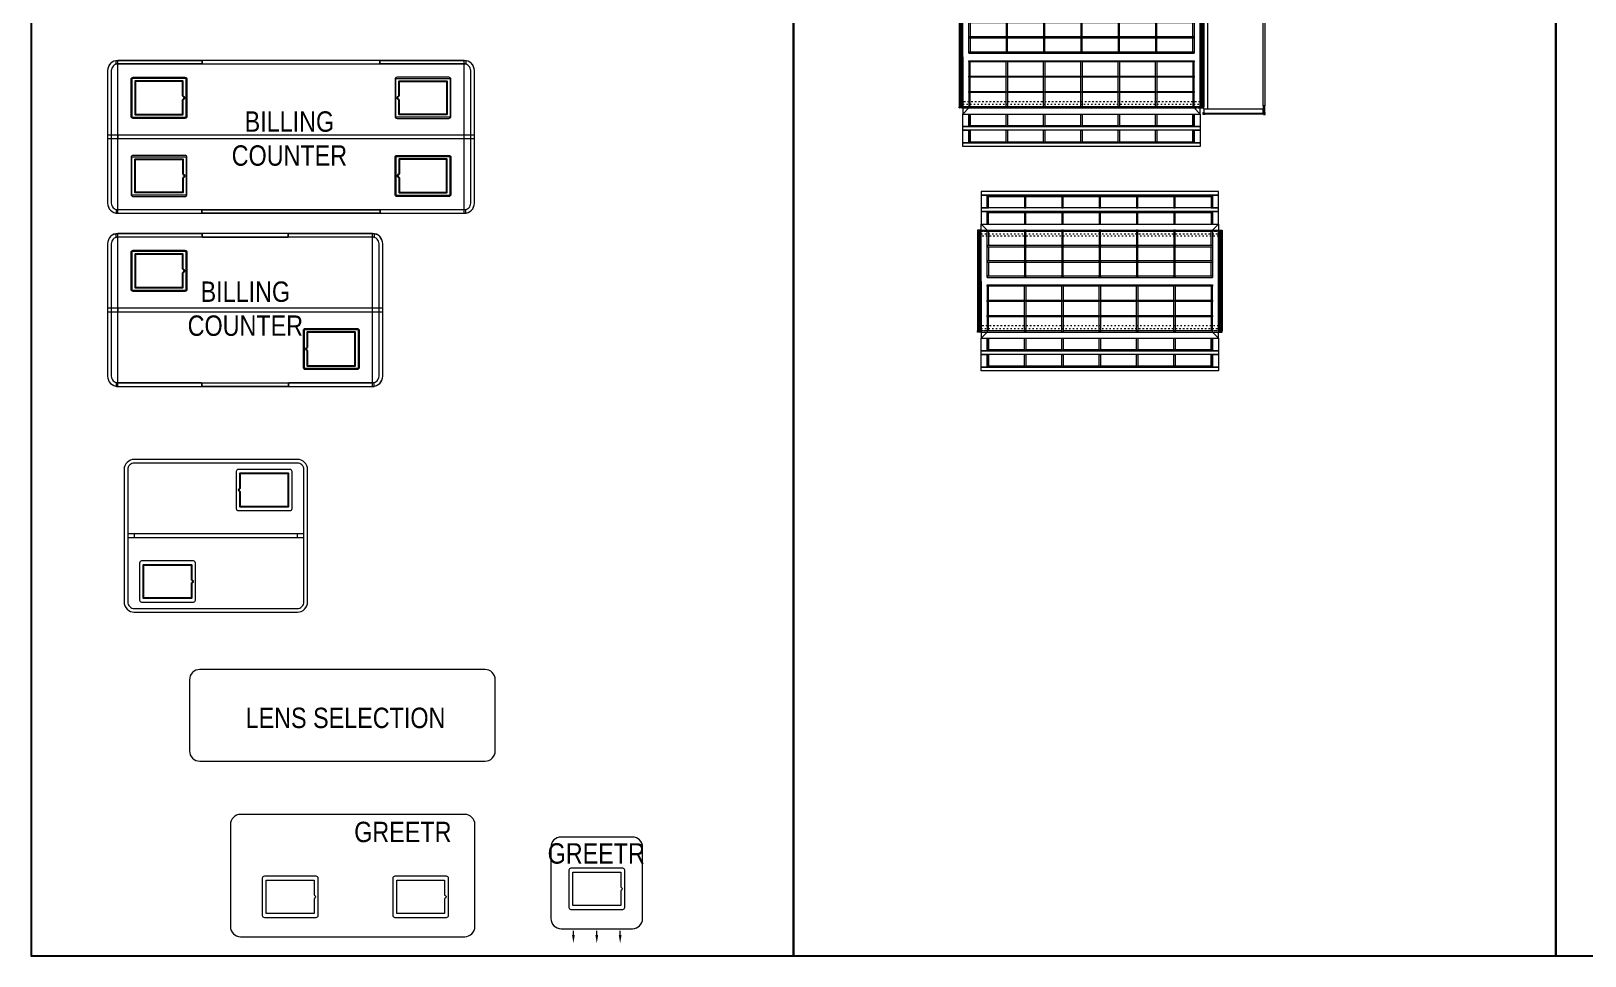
# Model space of a CAD drawing. Header units: millimetres. Extents: x 13313 to 49928, y -904178 to -893476.
# Drawn here: x 13313 to 20937, y -904178 to -899639 of the extents above; entities that cross this region are included whole.
import ezdxf

# ---------------------------------------------------------------- set-up
doc = ezdxf.new("R2010")
doc.units = ezdxf.units.MM
doc.header["$LTSCALE"] = 12
doc.header["$MEASUREMENT"] = 0
for name, pattern in [('a_p6_plan_L18$0$HIDDEN', [0.375, 0.25, -0.125]), ('ACAD_ISO03W100', [30, 12, -18]), ('HIDDENX2', [0.75, 0.5, -0.25])]:
    doc.linetypes.add(name, pattern=pattern)
doc.layers.get('0').update_dxf_attribs({"lineweight": 25})
for name, color, linetype, lineweight in [('LK-FF&E FLOOR', 1, 'Continuous', 9), ('LK-FF&E WALL', 1, 'Continuous', 9), ('LK-TEXT', 31, 'Continuous', 5), ('LN-DIMENSION', 252, 'Continuous', 5), ('LN-ELEVATION-1', 81, 'Continuous', 13), ('LN-ELEVATION-2', 103, 'Continuous', 20), ('LN-ELEVATION-3', 125, 'a_p6_plan_L18$0$HIDDEN', 18), ('LN-ELEVATION-4', 145, 'Continuous', 13), ('LN-ELEVATION-5', 167, 'Continuous', 5), ('LN-HATCH', 251, 'Continuous', 0), ('LN-TEXT', 7, 'Continuous', 0)]:
    doc.layers.add(name, color=color, linetype=linetype, lineweight=lineweight)
doc.layers.add('LK-MIRROR', color=133, linetype='Continuous', lineweight=13, true_color=0x44c9e4)
doc.styles.add('Arial Narrow', font='Arial Narrow.ttf')
doc.styles.add('LK TXT', font='Gill Sans MT Condensed Regular.ttf')
doc.styles.add('LK TXT STD 100', font='Arial Narrow.ttf', dxfattribs={"height": 100})
pattern_1 = [(45, (3973093.5854, 1706441.9988), (-2.2450640303, 2.2450640303), [])]

# ---------------------------------------------------------------- blocks, each defined once
blk = doc.blocks.new('GREETR 450x450')
at = {"layer": 'LN-ELEVATION-1', "linetype": 'ByBlock', "lineweight": -2}
for p, q in [((481.3, 339.7), (461, 339.7)), ((481.3, 225), (461, 225)), ((481.3, 110.3), (461, 110.3))]:
    blk.add_line(p, q, dxfattribs=at)
at = {"layer": 'LN-ELEVATION-1'}
for points in [[(355.5, 98.3), (355.5, 352.3, 0.414214), (345.5, 362.3), (163.5, 362.3, 0.414214), (153.5, 352.3), (153.5, 98.3, 0.414214), (163.5, 88.3), (345.5, 88.3, 0.414214)], [(264, 342.8), (336.5, 342.8), (336.5, 107.8), (172.5, 107.8), (172.5, 342.8), (245, 342.8, 0.327538), (246.9, 344.2, -0.733799), (262.1, 344.2, 0.327538)]]:
    blk.add_lwpolyline(points, format="xyb", close=True, dxfattribs=at)
at = {"layer": 'LN-ELEVATION-1', "linetype": 'ByBlock', "lineweight": -2}
for points in [[(481.3, 346.4), (481.3, 333.1), (521.3, 339.7)], [(481.3, 231.7), (481.3, 218.3), (521.3, 225)], [(481.3, 116.9), (481.3, 103.6), (521.3, 110.3)]]:
    blk.add_solid(points, dxfattribs=at)
at = {"layer": 'LN-ELEVATION-2'}
blk.add_lwpolyline([(50, 0), (400, 0, 0.414214), (450, 50), (450, 400, 0.414214), (400, 450), (50, 450, 0.414214), (0, 400), (0, 50, 0.414214)], format="xyb", close=True, dxfattribs=at)
at = {"layer": 'LN-TEXT', "color": 0, "linetype": 'Continuous', "ltscale": 3, "insert": (81.4, 222.4), "char_height": 100, "attachment_point": 5, "rotation": 90, "style": 'LK TXT STD 100'}
blk.add_mtext_dynamic_manual_height_columns('GREETR', width=353.056, gutter_width=0.5, heights=[0], dxfattribs=at)
blk = doc.blocks.new('I-PAD Frame')
at = {"color": 3, "linetype": 'Continuous'}
blk.add_lwpolyline([(357868.7, -232321.1), (358122.7, -232321.1, 0.414214), (358132.7, -232311.1), (358132.7, -232129.1, 0.414214), (358122.7, -232119.1), (357868.7, -232119.1, 0.414214), (357858.7, -232129.1), (357858.7, -232311.1, 0.414214)], format="xyb", close=True, dxfattribs=at)
at = {"color": 3, "linetype": 'Continuous', "lineweight": 25}
blk.add_lwpolyline([(358113.2, -232229.7), (358113.2, -232302.1), (357878.2, -232302.1), (357878.2, -232138.1), (358113.2, -232138.1), (358113.2, -232210.6, 0.327538), (358114.6, -232212.5, -0.733799), (358114.6, -232227.8, 0.327538)], format="xyb", close=True, dxfattribs=at)
blk = doc.blocks.new('Billing Counter 1800')
at = {"color": 5, "linetype": 'HIDDENX2', "ltscale": 0.025}
for p, q in [((-850, -375), (-850, 375)), ((850, -375), (850, 375))]:
    blk.add_line(p, q, dxfattribs=at)
at = {"color": 0, "linetype": 'Continuous'}
for p, q in [((850, 375), (-850, 375)), ((900, -325), (900, 325)), ((-850, -375), (850, -375))]:
    blk.add_line(p, q, dxfattribs=at)
at = {"color": 2, "linetype": 'Continuous'}
blk.add_line((849, -375), (850, -375), dxfattribs=at)
at = {"color": 2, "linetype": 'HIDDENX2', "ltscale": 0.025}
for points in [[(-858, 375), (-437.4, 375), (-437.4, 358), (-858, 358)], [(435.3, 375), (-435.3, 375), (-435.3, 358), (435.3, 358)], [(437.3, 375), (857.9, 375), (857.9, 358), (437.3, 358)], [(-858, -375), (-437.4, -375), (-437.4, -358), (-858, -358)], [(435.3, -375), (-435.3, -375), (-435.3, -358), (435.3, -358)], [(437.3, -375), (857.9, -375), (857.9, -358), (437.3, -358)]]:
    blk.add_lwpolyline(points, close=True, dxfattribs=at)
at = {"color": 5, "linetype": 'Continuous'}
for points in [[(-780.9, 97.3), (-513.9, 97.3), (-513.9, 286.2), (-780.9, 286.2)], [(780.9, 97.3), (513.9, 97.3), (513.9, 286.2), (780.9, 286.2)], [(-780.9, -97.3), (-513.9, -97.3), (-513.9, -286.2), (-780.9, -286.2)], [(780.9, -97.3), (513.9, -97.3), (513.9, -286.2), (780.9, -286.2)]]:
    blk.add_lwpolyline(points, close=True, dxfattribs=at)
at = {"color": 5, "linetype": 'HIDDENX2', "ltscale": 0.025}
blk.add_lwpolyline([(850, 8.5), (-850, 8.5), (-850, -8.5), (850, -8.5)], close=True, dxfattribs=at)
at = {"color": 0, "linetype": 'Continuous'}
for centre, start, end in [((-850, 325), 90, 180), ((850, 325), 0, 90), ((850, -325), 270, 0)]:
    blk.add_arc(centre, 50, start, end, dxfattribs=at)
at = {"layer": 'LN-ELEVATION-2'}
blk.add_line((-900, 325), (-900, -325), dxfattribs=at)
for points in [[(850, 375), (-850, 375, 0.414214), (-900, 325), (-900, -325, 0.414214), (-850, -375), (850, -375, 0.414214), (900, -325), (900, 325, 0.414214)], [(850, 357), (-850, 357, 0.414214), (-882, 325), (-882, -325, 0.414214), (-850, -357), (850, -357, 0.414214), (882, -325), (882, 325, 0.414214)]]:
    blk.add_lwpolyline(points, format="xyb", close=True, dxfattribs=at)
blk.add_lwpolyline([(-900, -8.5), (900, -8.5), (900, 8.5), (-900, 8.5)], close=True, dxfattribs=at)
blk.add_arc((-850, -325), 50, 180, 270, dxfattribs=at)
at = {"color": 2, "linetype": 'Continuous', "xscale": -1, "rotation": 180}
blk.add_blockref('I-PAD Frame', (-358643.2, -232028.4), dxfattribs=at)
at = {"color": 2, "linetype": 'Continuous', "rotation": 180}
blk.add_blockref('I-PAD Frame', (358643.2, -232028.4), dxfattribs=at)
at = {"color": 2, "linetype": 'Continuous'}
blk.add_blockref('I-PAD Frame', (-358643.2, 232028.4), dxfattribs=at)
at = {"color": 2, "linetype": 'Continuous', "xscale": -1}
blk.add_blockref('I-PAD Frame', (358643.2, 232028.4), dxfattribs=at)
at = {"layer": 'LK-TEXT', "color": 0, "linetype": 'Continuous', "ltscale": 3, "insert": (-7.9, -8.9), "char_height": 100, "attachment_point": 5, "style": 'LK TXT'}
blk.add_mtext_dynamic_manual_height_columns('BILLING COUNTER', width=353.056, gutter_width=0.5, heights=[0], dxfattribs=at)
blk = doc.blocks.new('Billing Counter-1350')
at = {"color": 5, "linetype": 'HIDDENX2', "ltscale": 0.025}
for p, q in [((-625, -375), (-625, 375)), ((625, -375), (625, 375))]:
    blk.add_line(p, q, dxfattribs=at)
at = {"color": 0, "linetype": 'Continuous'}
for p, q in [((625, 375), (-625, 375)), ((675, -325), (675, 325)), ((-625, -375), (625, -375))]:
    blk.add_line(p, q, dxfattribs=at)
at = {"color": 2, "linetype": 'Continuous'}
blk.add_line((624, -375), (625, -375), dxfattribs=at)
at = {"color": 2, "linetype": 'HIDDENX2', "ltscale": 0.025}
for points in [[(-633, 375), (-212.4, 375), (-212.4, 358), (-633, 358)], [(210.3, 375), (-210.3, 375), (-210.3, 358), (210.3, 358)], [(212.3, 375), (632.9, 375), (632.9, 358), (212.3, 358)], [(-633, -375), (-212.4, -375), (-212.4, -358), (-633, -358)], [(210.3, -375), (-210.3, -375), (-210.3, -358), (210.3, -358)], [(212.3, -375), (632.9, -375), (632.9, -358), (212.3, -358)]]:
    blk.add_lwpolyline(points, close=True, dxfattribs=at)
at = {"color": 5, "linetype": 'Continuous'}
for points in [[(-555.9, 97.3), (-288.9, 97.3), (-288.9, 286.2), (-555.9, 286.2)], [(555.9, -97.3), (288.9, -97.3), (288.9, -286.2), (555.9, -286.2)]]:
    blk.add_lwpolyline(points, close=True, dxfattribs=at)
at = {"color": 5, "linetype": 'HIDDENX2', "ltscale": 0.025}
blk.add_lwpolyline([(625, 8.5), (-625, 8.5), (-625, -8.5), (625, -8.5)], close=True, dxfattribs=at)
at = {"color": 0, "linetype": 'Continuous'}
for centre, start, end in [((-625, 325), 90, 180), ((625, 325), 0, 90), ((625, -325), 270, 0)]:
    blk.add_arc(centre, 50, start, end, dxfattribs=at)
at = {"layer": 'LN-ELEVATION-2'}
blk.add_line((-675, 325), (-675, -325), dxfattribs=at)
for points in [[(625, 375), (-625, 375, 0.414214), (-675, 325), (-675, -325, 0.414214), (-625, -375), (625, -375, 0.414214), (675, -325), (675, 325, 0.414214)], [(625, 357), (-625, 357, 0.414214), (-657, 325), (-657, -325, 0.414214), (-625, -357), (625, -357, 0.414214), (657, -325), (657, 325, 0.414214)]]:
    blk.add_lwpolyline(points, format="xyb", close=True, dxfattribs=at)
blk.add_lwpolyline([(-675, -8.5), (675, -8.5), (675, 8.5), (-675, 8.5)], close=True, dxfattribs=at)
blk.add_arc((-625, -325), 50, 180, 270, dxfattribs=at)
at = {"color": 2, "linetype": 'Continuous', "xscale": -1, "rotation": 180}
blk.add_blockref('I-PAD Frame', (-358418.2, -232028.4), dxfattribs=at)
at = {"color": 2, "linetype": 'Continuous', "xscale": -1}
blk.add_blockref('I-PAD Frame', (358418.2, 232028.4), dxfattribs=at)
at = {"layer": 'LN-TEXT', "color": 0, "linetype": 'Continuous', "ltscale": 3, "insert": (1, 5.6), "char_height": 100, "attachment_point": 5, "style": 'LK TXT STD 100'}
blk.add_mtext_dynamic_manual_height_columns('BILLING COUNTER', width=353.056, gutter_width=0.5, heights=[0], dxfattribs=at)
blk = doc.blocks.new('LENS SELECTION-1500x450mm')
at = {"layer": 'LN-ELEVATION-1', "linetype": 'ByBlock', "ltscale": 5}
blk.add_lwpolyline([(-700, -225), (700, -225, 0.414214), (750, -175), (750, 175, 0.414214), (700, 225), (-700, 225, 0.414214), (-750, 175), (-750, -175, 0.414214)], format="xyb", close=True, dxfattribs=at)
at = {"layer": 'LN-TEXT', "color": 7, "ltscale": 5, "insert": (15.4, -13.1), "char_height": 100, "width": 1208.655, "attachment_point": 5, "style": 'Arial Narrow'}
blk.add_mtext('LENS SELECTION', dxfattribs=at)
blk = doc.blocks.new('Greetr-1200x600')
at = {"layer": 'LN-ELEVATION-1'}
for points in [[(-433.2, -205.5), (-179.2, -205.5, 0.414214), (-169.2, -195.5), (-169.2, -13.5, 0.414214), (-179.2, -3.5), (-433.2, -3.5, 0.414214), (-443.2, -13.5), (-443.2, -195.5, 0.414214)], [(-188.8, -114), (-188.8, -186.5), (-423.7, -186.5), (-423.7, -22.5), (-188.8, -22.5), (-188.8, -95, 0.327538), (-187.4, -96.9, -0.733799), (-187.4, -112.1, 0.327538)], [(206.8, -205.5), (460.7, -205.5, 0.414214), (470.8, -195.5), (470.8, -13.5, 0.414214), (460.7, -3.5), (206.8, -3.5, 0.414214), (196.8, -13.5), (196.8, -195.5, 0.414214)], [(451.2, -114), (451.2, -186.5), (216.2, -186.5), (216.2, -22.5), (451.2, -22.5), (451.2, -95, 0.327538), (452.6, -96.9, -0.733799), (452.6, -112.1, 0.327538)]]:
    blk.add_lwpolyline(points, format="xyb", close=True, dxfattribs=at)
at = {"layer": 'LN-ELEVATION-2'}
blk.add_lwpolyline([(600, -250), (600, 250, 0.414214), (550, 300), (-550, 300, 0.414214), (-600, 250), (-600, -250, 0.414214), (-550, -300), (550, -300, 0.414214)], format="xyb", close=True, dxfattribs=at)
at = {"layer": 'LK-TEXT', "color": 0, "linetype": 'Continuous', "ltscale": 3, "insert": (246.3, 213.4), "char_height": 100, "width": 783.964, "attachment_point": 5, "style": 'LK TXT'}
blk.add_mtext('GREETR', dxfattribs=at)
blk = doc.blocks.new('Billing Counter 900')
for points in [[(50, 0.1), (850, 0.1, 0.414214), (900, 50.1), (900, 700.1, 0.414214), (850, 750.1), (50, 750.1, 0.414214), (0, 700.1), (0, 50.1, 0.414214)], [(50, 18.1), (850, 18.1, 0.414214), (882, 50.1), (882, 700.1, 0.414214), (850, 732.1), (50, 732.1, 0.414214), (18, 700.1), (18, 50.1, 0.414214)]]:
    blk.add_lwpolyline(points, format="xyb", close=True)
blk.add_lwpolyline([(18, 366.1), (882, 366.1), (882, 384.1), (18, 384.1)], close=True)
at = {"color": 5, "linetype": 'HIDDENX2', "ltscale": 0.025}
blk.add_lwpolyline([(50, 366.1), (850, 366.1), (850, 384.1), (50, 384.1)], close=True, dxfattribs=at)
at = {"color": 2, "linetype": 'Continuous', "rotation": 180}
blk.add_blockref('I-PAD Frame', (358682.7, -231620.4), dxfattribs=at)
at = {"color": 2, "linetype": 'Continuous'}
blk.add_blockref('I-PAD Frame', (-357782.7, 232370.6), dxfattribs=at)
blk = doc.blocks.new('fgnrw')
at = {"layer": 'LN-HATCH', "ltscale": 0.5}
h = blk.add_hatch(dxfattribs=at)
h.set_pattern_fill('ANSI31', color=256)
h.set_pattern_definition(pattern_1)
h.paths.add_polyline_path([(-605.2, 12), (-605.2, 18), (-622.7, 18), (-622.7, 12)])
h = blk.add_hatch(dxfattribs=at)
h.set_pattern_fill('ANSI31', color=256)
h.set_pattern_definition(pattern_1)
h.paths.add_polyline_path([(559.8, 12), (559.8, -476), (577.3, -476), (577.3, 12)])
h.paths.add_polyline_path([(-605.2, 12), (-622.7, 12), (-622.7, -476), (-605.2, -476)])
h = blk.add_hatch(dxfattribs=at)
h.set_pattern_fill('ANSI31', color=256)
h.set_pattern_definition([(45, (3973393.5854, 1706441.9988), (-2.2450640303, 2.2450640303), [])])
h.paths.add_polyline_path([(559.8, 18), (559.8, 12), (577.3, 12), (577.3, 18)])
h = blk.add_hatch(dxfattribs=at)
h.set_pattern_fill('ANSI31', color=256)
h.set_pattern_definition([(45, (3973093.5854, 1706241.9988), (-2.2450640303, 2.2450640303), [])])
h.paths.add_polyline_path([(-605.2, -482), (-605.2, -476), (-622.7, -476), (-622.7, -482)])
h = blk.add_hatch(dxfattribs=at)
h.set_pattern_fill('ANSI31', color=256)
h.set_pattern_definition([(45, (3973393.5854, 1706241.9988), (-2.2450640303, 2.2450640303), [])])
h.paths.add_polyline_path([(559.8, -476), (559.8, -482), (577.3, -482), (577.3, -476)])
at = {"layer": 'LN-ELEVATION-1', "ltscale": 0.5}
for points in [[(-605.2, 12), (-605.2, 18), (-622.7, 18), (-622.7, 12)], [(-605.2, 12), (-622.7, 12), (-622.7, -476), (-605.2, -476)], [(559.8, 12), (559.8, 18), (577.3, 18), (577.3, 12)], [(559.8, 12), (577.3, 12), (577.3, -476), (559.8, -476)], [(-605.2, -476), (-605.2, -482), (-622.7, -482), (-622.7, -476)], [(559.8, -476), (559.8, -482), (577.3, -482), (577.3, -476)]]:
    blk.add_lwpolyline(points, close=True, dxfattribs=at)
at = {"layer": 'LN-ELEVATION-3', "ltscale": 0.5}
for p, q in [((-605.2, 18), (559.8, 18)), ((559.8, 12), (-605.2, 12)), ((559.8, -476), (-605.2, -476)), ((-605.2, -482), (559.8, -482))]:
    blk.add_line(p, q, dxfattribs=at)
at = {"layer": 'LN-ELEVATION-4', "linetype": 'ACAD_ISO03W100', "ltscale": 0.05}
for points in [[(559.8, -12), (-605.2, -12), (-605.2, 0), (559.8, 0)], [(559.8, -452), (-605.2, -452), (-605.2, -464), (559.8, -464)]]:
    blk.add_lwpolyline(points, close=True, dxfattribs=at)
blk = doc.blocks.new('AWEC 1500')
at = {"layer": 'LN-HATCH', "ltscale": 0.5}
h = blk.add_hatch(dxfattribs=at)
h.set_pattern_fill('ANSI31', color=256, scale=0.5, angle=-90)
h.set_pattern_definition([(315, (1709670.5748, -3976555.2915), (1.12253201513, 1.12253201513), [])])
h.paths.add_polyline_path([(1500, 680), (1492, 680), (1492, 715), (1500, 715)])
h = blk.add_hatch(dxfattribs=at)
h.set_pattern_fill('ANSI31', color=256, scale=0.5, angle=-90)
h.set_pattern_definition([(315, (1709670.5748, -3976973.4246), (1.12253201513, 1.12253201513), [])])
h.paths.add_polyline_path([(1500, 200), (1492, 200), (1492, 165), (1500, 165)])
at = {"layer": 'LK-MIRROR', "ltscale": 0.5}
for points in [[(1500, 720), (1200, 720), (1200, 715), (1500, 715)], [(1500, 160), (1200, 160), (1200, 165), (1500, 165)]]:
    blk.add_lwpolyline(points, close=True, dxfattribs=at)
at = {"layer": 'LN-ELEVATION-1'}
for points in [[(47.5, 458.2), (47.5, 690), (1152.5, 690), (1152.5, 458.2)], [(230.7, 684), (53.5, 684), (53.5, 615)], [(413.8, 684), (236.7, 684)], [(597, 684), (419.8, 684)], [(780.2, 684), (603, 684)], [(963.3, 684), (786.2, 684)], [(1146.5, 615), (1146.5, 684), (969.3, 684)], [(53.5, 609), (53.5, 539.6)], [(1146.5, 539.6), (1146.5, 609)], [(53.5, 533.6), (53.5, 464.2)], [(1146.5, 464.2), (1146.5, 533.6)], [(47.5, 421.8), (47.5, 190), (1152.5, 190), (1152.5, 421.8)], [(53.5, 346.4), (53.5, 415.7)], [(1146.5, 415.7), (1146.5, 346.4)], [(53.5, 271), (53.5, 340.4)], [(1146.5, 340.4), (1146.5, 271)], [(230.7, 196), (53.5, 196), (53.5, 265)], [(1146.5, 265), (1146.5, 196), (969.3, 196)], [(413.8, 196), (236.7, 196)], [(597, 196), (419.8, 196)], [(780.2, 196), (603, 196)], [(963.3, 196), (786.2, 196)]]:
    blk.add_lwpolyline(points, dxfattribs=at)
for points in [[(230.7, 458.2), (236.7, 458.2), (236.7, 690), (230.7, 690)], [(413.8, 458.2), (419.8, 458.2), (419.8, 690), (413.8, 690)], [(597, 458.2), (603, 458.2), (603, 690), (597, 690)], [(780.2, 458.2), (786.2, 458.2), (786.2, 690), (780.2, 690)], [(963.3, 458.2), (969.3, 458.2), (969.3, 690), (963.3, 690)], [(1492, 715), (1200, 715), (1200, 696), (1492, 696)], [(1200, 696), (1218, 696), (1218, 184), (1200, 184)], [(47.5, 609), (230.7, 609), (230.7, 615), (47.5, 615)], [(236.7, 609), (413.8, 609), (413.8, 615), (236.7, 615)], [(419.8, 609), (597, 609), (597, 615), (419.8, 615)], [(603, 609), (780.2, 609), (780.2, 615), (603, 615)], [(786.2, 609), (963.3, 609), (963.3, 615), (786.2, 615)], [(969.3, 609), (1152.5, 609), (1152.5, 615), (969.3, 615)], [(47.5, 533.6), (230.7, 533.6), (230.7, 539.6), (47.5, 539.6)], [(236.7, 533.6), (413.8, 533.6), (413.8, 539.6), (236.7, 539.6)], [(419.8, 533.6), (597, 533.6), (597, 539.6), (419.8, 539.6)], [(603, 533.6), (780.2, 533.6), (780.2, 539.6), (603, 539.6)], [(786.2, 533.6), (963.3, 533.6), (963.3, 539.6), (786.2, 539.6)], [(969.3, 533.6), (1152.5, 533.6), (1152.5, 539.6), (969.3, 539.6)], [(47.5, 458.2), (230.7, 458.2), (230.7, 464.2), (47.5, 464.2)], [(236.7, 458.2), (413.8, 458.2), (413.8, 464.2), (236.7, 464.2)], [(419.8, 458.2), (597, 458.2), (597, 464.2), (419.8, 464.2)], [(603, 458.2), (780.2, 458.2), (780.2, 464.2), (603, 464.2)], [(786.2, 458.2), (963.3, 458.2), (963.3, 464.2), (786.2, 464.2)], [(969.3, 458.2), (1152.5, 458.2), (1152.5, 464.2), (969.3, 464.2)], [(47.5, 421.8), (230.7, 421.8), (230.7, 415.7), (47.5, 415.7)], [(230.7, 421.8), (236.7, 421.8), (236.7, 190), (230.7, 190)], [(236.7, 421.8), (413.8, 421.8), (413.8, 415.7), (236.7, 415.7)], [(413.8, 421.8), (419.8, 421.8), (419.8, 190), (413.8, 190)], [(419.8, 421.8), (597, 421.8), (597, 415.7), (419.8, 415.7)], [(597, 421.8), (603, 421.8), (603, 190), (597, 190)], [(603, 421.8), (780.2, 421.8), (780.2, 415.7), (603, 415.7)], [(780.2, 421.8), (786.2, 421.8), (786.2, 190), (780.2, 190)], [(786.2, 421.8), (963.3, 421.8), (963.3, 415.7), (786.2, 415.7)], [(963.3, 421.8), (969.3, 421.8), (969.3, 190), (963.3, 190)], [(969.3, 421.8), (1152.5, 421.8), (1152.5, 415.7), (969.3, 415.7)], [(47.5, 346.4), (230.7, 346.4), (230.7, 340.4), (47.5, 340.4)], [(236.7, 346.4), (413.8, 346.4), (413.8, 340.4), (236.7, 340.4)], [(419.8, 346.4), (597, 346.4), (597, 340.4), (419.8, 340.4)], [(603, 346.4), (780.2, 346.4), (780.2, 340.4), (603, 340.4)], [(786.2, 346.4), (963.3, 346.4), (963.3, 340.4), (786.2, 340.4)], [(969.3, 346.4), (1152.5, 346.4), (1152.5, 340.4), (969.3, 340.4)], [(47.5, 271), (230.7, 271), (230.7, 265), (47.5, 265)], [(236.7, 271), (413.8, 271), (413.8, 265), (236.7, 265)], [(419.8, 271), (597, 271), (597, 265), (419.8, 265)], [(603, 271), (780.2, 271), (780.2, 265), (603, 265)], [(786.2, 271), (963.3, 271), (963.3, 265), (786.2, 265)], [(969.3, 271), (1152.5, 271), (1152.5, 265), (969.3, 265)], [(1492, 184), (1200, 184), (1200, 165), (1492, 165)]]:
    blk.add_lwpolyline(points, close=True, dxfattribs=at)
at = {"layer": 'LN-ELEVATION-1', "ltscale": 0.5}
for points in [[(1207, 720), (1207, 722), (1198, 722), (1198, 713), (1200, 713), (1200, 720), (1207, 720)], [(1493, 720), (1493, 722), (1502, 722), (1502, 713), (1500, 713), (1500, 720), (1493, 720)], [(1207, 160), (1207, 158), (1198, 158), (1198, 167), (1200, 167), (1200, 160), (1207, 160)], [(1493, 160), (1493, 158), (1502, 158), (1502, 167), (1500, 167), (1500, 160), (1493, 160)]]:
    blk.add_lwpolyline(points, dxfattribs=at)
for points in [[(1500, 680), (1492, 680), (1492, 715), (1500, 715)], [(1500, 200), (1492, 200), (1492, 165), (1500, 165)]]:
    blk.add_lwpolyline(points, close=True, dxfattribs=at)
at = {"layer": 'LN-ELEVATION-2'}
for points in [[(17.5, 440), (17.5, 440), (17.5, 720), (1182.5, 720), (1182.5, 440)], [(47.5, 690), (17.5, 720)], [(1152.5, 690), (1182.5, 720)], [(17.5, 440), (17.5, 440), (17.5, 160), (1182.5, 160), (1182.5, 440)], [(47.5, 190), (17.5, 160)], [(1152.5, 190), (1182.5, 160)]]:
    blk.add_lwpolyline(points, dxfattribs=at)
at = {"layer": 'LN-ELEVATION-3'}
for points in [[(17.5, 782), (1182.5, 782), (1182.5, 800), (17.5, 800)], [(17.5, 720), (47.5, 720), (47.5, 782), (17.5, 782)], [(1152.5, 720), (1182.5, 720), (1182.5, 782), (1152.5, 782)], [(17.5, 160), (47.5, 160), (47.5, 98), (17.5, 98)], [(1152.5, 160), (1182.5, 160), (1182.5, 98), (1152.5, 98)], [(17.5, 98), (1182.5, 98), (1182.5, 80), (17.5, 80)]]:
    blk.add_lwpolyline(points, close=True, dxfattribs=at)
at = {"layer": 'LN-ELEVATION-4'}
for points in [[(17.5, 862), (1182.5, 862), (1182.5, 880), (17.5, 880)], [(17.5, 800), (47.5, 800), (47.5, 862), (17.5, 862)], [(1152.5, 800), (1182.5, 800), (1182.5, 862), (1152.5, 862)], [(47.5, 720), (53.5, 720), (53.5, 782), (47.5, 782)], [(53.5, 776), (230.7, 776), (230.7, 782), (53.5, 782)], [(230.7, 720), (236.7, 720), (236.7, 782), (230.7, 782)], [(236.7, 776), (413.8, 776), (413.8, 782), (236.7, 782)], [(413.8, 720), (419.8, 720), (419.8, 782), (413.8, 782)], [(419.8, 776), (597, 776), (597, 782), (419.8, 782)], [(597, 720), (603, 720), (603, 782), (597, 782)], [(603, 776), (780.2, 776), (780.2, 782), (603, 782)], [(780.2, 720), (786.2, 720), (786.2, 782), (780.2, 782)], [(786.2, 776), (1146.5, 776), (1146.5, 782), (786.2, 782)], [(963.3, 720), (969.3, 720), (969.3, 782), (963.3, 782)], [(1146.5, 720), (1152.5, 720), (1152.5, 782), (1146.5, 782)], [(47.5, 160), (53.5, 160), (53.5, 98), (47.5, 98)], [(230.7, 160), (236.7, 160), (236.7, 98), (230.7, 98)], [(413.8, 160), (419.8, 160), (419.8, 98), (413.8, 98)], [(597, 160), (603, 160), (603, 98), (597, 98)], [(780.2, 160), (786.2, 160), (786.2, 98), (780.2, 98)], [(963.3, 160), (969.3, 160), (969.3, 98), (963.3, 98)], [(1146.5, 160), (1152.5, 160), (1152.5, 98), (1146.5, 98)], [(17.5, 80), (47.5, 80), (47.5, 18), (17.5, 18)], [(53.5, 104), (230.7, 104), (230.7, 98), (53.5, 98)], [(236.7, 104), (413.8, 104), (413.8, 98), (236.7, 98)], [(419.8, 104), (597, 104), (597, 98), (419.8, 98)], [(603, 104), (780.2, 104), (780.2, 98), (603, 98)], [(786.2, 104), (1146.5, 104), (1146.5, 98), (786.2, 98)], [(1152.5, 80), (1182.5, 80), (1182.5, 18), (1152.5, 18)], [(17.5, 18), (1182.5, 18), (1182.5, 0), (17.5, 0)]]:
    blk.add_lwpolyline(points, close=True, dxfattribs=at)
at = {"layer": 'LN-ELEVATION-5'}
for points in [[(47.5, 800), (53.5, 800), (53.5, 862), (47.5, 862)], [(53.5, 856), (230.7, 856), (230.7, 862), (53.5, 862)], [(230.7, 800), (236.7, 800), (236.7, 862), (230.7, 862)], [(236.7, 856), (413.8, 856), (413.8, 862), (236.7, 862)], [(413.8, 800), (419.8, 800), (419.8, 862), (413.8, 862)], [(419.8, 856), (597, 856), (597, 862), (419.8, 862)], [(597, 800), (603, 800), (603, 862), (597, 862)], [(603, 856), (780.2, 856), (780.2, 862), (603, 862)], [(780.2, 800), (786.2, 800), (786.2, 862), (780.2, 862)], [(786.2, 856), (1146.5, 856), (1146.5, 862), (786.2, 862)], [(963.3, 800), (969.3, 800), (969.3, 862), (963.3, 862)], [(1146.5, 800), (1152.5, 800), (1152.5, 862), (1146.5, 862)], [(1492, 680), (1500, 680), (1500, 200), (1492, 200)], [(47.5, 80), (53.5, 80), (53.5, 18), (47.5, 18)], [(230.7, 80), (236.7, 80), (236.7, 18), (230.7, 18)], [(413.8, 80), (419.8, 80), (419.8, 18), (413.8, 18)], [(597, 80), (603, 80), (603, 18), (597, 18)], [(780.2, 80), (786.2, 80), (786.2, 18), (780.2, 18)], [(963.3, 80), (969.3, 80), (969.3, 18), (963.3, 18)], [(1146.5, 80), (1152.5, 80), (1152.5, 18), (1146.5, 18)], [(53.5, 24), (230.7, 24), (230.7, 18), (53.5, 18)], [(236.7, 24), (413.8, 24), (413.8, 18), (236.7, 18)], [(419.8, 24), (597, 24), (597, 18), (419.8, 18)], [(603, 24), (780.2, 24), (780.2, 18), (603, 18)], [(786.2, 24), (1146.5, 24), (1146.5, 18), (786.2, 18)]]:
    blk.add_lwpolyline(points, close=True, dxfattribs=at)
at = {"layer": 'LN-DIMENSION'}
blk.add_blockref('fgnrw', (622.7, 672), dxfattribs=at)
blk = doc.blocks.new('AWOEC 1200')
at = {"layer": 'LN-ELEVATION-1'}
for points in [[(47.5, 458.2), (47.5, 690), (1152.5, 690), (1152.5, 458.2)], [(230.7, 684), (53.5, 684), (53.5, 615)], [(413.8, 684), (236.7, 684)], [(597, 684), (419.8, 684)], [(780.2, 684), (603, 684)], [(963.3, 684), (786.2, 684)], [(1146.5, 615), (1146.5, 684), (969.3, 684)], [(53.5, 609), (53.5, 539.6)], [(1146.5, 539.6), (1146.5, 609)], [(53.5, 533.6), (53.5, 464.2)], [(1146.5, 464.2), (1146.5, 533.6)], [(47.5, 421.8), (47.5, 190), (1152.5, 190), (1152.5, 421.8)], [(53.5, 346.4), (53.5, 415.7)], [(1146.5, 415.7), (1146.5, 346.4)], [(53.5, 271), (53.5, 340.4)], [(1146.5, 340.4), (1146.5, 271)], [(230.7, 196), (53.5, 196), (53.5, 265)], [(1146.5, 265), (1146.5, 196), (969.3, 196)], [(413.8, 196), (236.7, 196)], [(597, 196), (419.8, 196)], [(780.2, 196), (603, 196)], [(963.3, 196), (786.2, 196)]]:
    blk.add_lwpolyline(points, dxfattribs=at)
for points in [[(230.7, 458.2), (236.7, 458.2), (236.7, 690), (230.7, 690)], [(413.8, 458.2), (419.8, 458.2), (419.8, 690), (413.8, 690)], [(597, 458.2), (603, 458.2), (603, 690), (597, 690)], [(780.2, 458.2), (786.2, 458.2), (786.2, 690), (780.2, 690)], [(963.3, 458.2), (969.3, 458.2), (969.3, 690), (963.3, 690)], [(47.5, 609), (230.7, 609), (230.7, 615), (47.5, 615)], [(236.7, 609), (413.8, 609), (413.8, 615), (236.7, 615)], [(419.8, 609), (597, 609), (597, 615), (419.8, 615)], [(603, 609), (780.2, 609), (780.2, 615), (603, 615)], [(786.2, 609), (963.3, 609), (963.3, 615), (786.2, 615)], [(969.3, 609), (1152.5, 609), (1152.5, 615), (969.3, 615)], [(47.5, 533.6), (230.7, 533.6), (230.7, 539.6), (47.5, 539.6)], [(236.7, 533.6), (413.8, 533.6), (413.8, 539.6), (236.7, 539.6)], [(419.8, 533.6), (597, 533.6), (597, 539.6), (419.8, 539.6)], [(603, 533.6), (780.2, 533.6), (780.2, 539.6), (603, 539.6)], [(786.2, 533.6), (963.3, 533.6), (963.3, 539.6), (786.2, 539.6)], [(969.3, 533.6), (1152.5, 533.6), (1152.5, 539.6), (969.3, 539.6)], [(47.5, 458.2), (230.7, 458.2), (230.7, 464.2), (47.5, 464.2)], [(236.7, 458.2), (413.8, 458.2), (413.8, 464.2), (236.7, 464.2)], [(419.8, 458.2), (597, 458.2), (597, 464.2), (419.8, 464.2)], [(603, 458.2), (780.2, 458.2), (780.2, 464.2), (603, 464.2)], [(786.2, 458.2), (963.3, 458.2), (963.3, 464.2), (786.2, 464.2)], [(969.3, 458.2), (1152.5, 458.2), (1152.5, 464.2), (969.3, 464.2)], [(47.5, 421.8), (230.7, 421.8), (230.7, 415.7), (47.5, 415.7)], [(230.7, 421.8), (236.7, 421.8), (236.7, 190), (230.7, 190)], [(236.7, 421.8), (413.8, 421.8), (413.8, 415.7), (236.7, 415.7)], [(413.8, 421.8), (419.8, 421.8), (419.8, 190), (413.8, 190)], [(419.8, 421.8), (597, 421.8), (597, 415.7), (419.8, 415.7)], [(597, 421.8), (603, 421.8), (603, 190), (597, 190)], [(603, 421.8), (780.2, 421.8), (780.2, 415.7), (603, 415.7)], [(780.2, 421.8), (786.2, 421.8), (786.2, 190), (780.2, 190)], [(786.2, 421.8), (963.3, 421.8), (963.3, 415.7), (786.2, 415.7)], [(963.3, 421.8), (969.3, 421.8), (969.3, 190), (963.3, 190)], [(969.3, 421.8), (1152.5, 421.8), (1152.5, 415.7), (969.3, 415.7)], [(47.5, 346.4), (230.7, 346.4), (230.7, 340.4), (47.5, 340.4)], [(236.7, 346.4), (413.8, 346.4), (413.8, 340.4), (236.7, 340.4)], [(419.8, 346.4), (597, 346.4), (597, 340.4), (419.8, 340.4)], [(603, 346.4), (780.2, 346.4), (780.2, 340.4), (603, 340.4)], [(786.2, 346.4), (963.3, 346.4), (963.3, 340.4), (786.2, 340.4)], [(969.3, 346.4), (1152.5, 346.4), (1152.5, 340.4), (969.3, 340.4)], [(47.5, 271), (230.7, 271), (230.7, 265), (47.5, 265)], [(236.7, 271), (413.8, 271), (413.8, 265), (236.7, 265)], [(419.8, 271), (597, 271), (597, 265), (419.8, 265)], [(603, 271), (780.2, 271), (780.2, 265), (603, 265)], [(786.2, 271), (963.3, 271), (963.3, 265), (786.2, 265)], [(969.3, 271), (1152.5, 271), (1152.5, 265), (969.3, 265)]]:
    blk.add_lwpolyline(points, close=True, dxfattribs=at)
at = {"layer": 'LN-ELEVATION-2'}
for points in [[(17.5, 440), (17.5, 440), (17.5, 720), (1182.5, 720), (1182.5, 440)], [(47.5, 690), (17.5, 720)], [(1152.5, 690), (1182.5, 720)], [(17.5, 440), (17.5, 440), (17.5, 160), (1182.5, 160), (1182.5, 440)], [(47.5, 190), (17.5, 160)], [(1152.5, 190), (1182.5, 160)]]:
    blk.add_lwpolyline(points, dxfattribs=at)
at = {"layer": 'LN-ELEVATION-3'}
for points in [[(17.5, 782), (1182.5, 782), (1182.5, 800), (17.5, 800)], [(17.5, 720), (47.5, 720), (47.5, 782), (17.5, 782)], [(1152.5, 720), (1182.5, 720), (1182.5, 782), (1152.5, 782)], [(17.5, 160), (47.5, 160), (47.5, 98), (17.5, 98)], [(1152.5, 160), (1182.5, 160), (1182.5, 98), (1152.5, 98)], [(17.5, 98), (1182.5, 98), (1182.5, 80), (17.5, 80)]]:
    blk.add_lwpolyline(points, close=True, dxfattribs=at)
at = {"layer": 'LN-ELEVATION-4'}
for points in [[(17.5, 862), (1182.5, 862), (1182.5, 880), (17.5, 880)], [(17.5, 800), (47.5, 800), (47.5, 862), (17.5, 862)], [(1152.5, 800), (1182.5, 800), (1182.5, 862), (1152.5, 862)], [(47.5, 720), (53.5, 720), (53.5, 782), (47.5, 782)], [(53.5, 776), (230.7, 776), (230.7, 782), (53.5, 782)], [(230.7, 720), (236.7, 720), (236.7, 782), (230.7, 782)], [(236.7, 776), (413.8, 776), (413.8, 782), (236.7, 782)], [(413.8, 720), (419.8, 720), (419.8, 782), (413.8, 782)], [(419.8, 776), (597, 776), (597, 782), (419.8, 782)], [(597, 720), (603, 720), (603, 782), (597, 782)], [(603, 776), (780.2, 776), (780.2, 782), (603, 782)], [(780.2, 720), (786.2, 720), (786.2, 782), (780.2, 782)], [(786.2, 776), (1146.5, 776), (1146.5, 782), (786.2, 782)], [(963.3, 720), (969.3, 720), (969.3, 782), (963.3, 782)], [(1146.5, 720), (1152.5, 720), (1152.5, 782), (1146.5, 782)], [(47.5, 160), (53.5, 160), (53.5, 98), (47.5, 98)], [(230.7, 160), (236.7, 160), (236.7, 98), (230.7, 98)], [(413.8, 160), (419.8, 160), (419.8, 98), (413.8, 98)], [(597, 160), (603, 160), (603, 98), (597, 98)], [(780.2, 160), (786.2, 160), (786.2, 98), (780.2, 98)], [(963.3, 160), (969.3, 160), (969.3, 98), (963.3, 98)], [(1146.5, 160), (1152.5, 160), (1152.5, 98), (1146.5, 98)], [(17.5, 80), (47.5, 80), (47.5, 18), (17.5, 18)], [(53.5, 104), (230.7, 104), (230.7, 98), (53.5, 98)], [(236.7, 104), (413.8, 104), (413.8, 98), (236.7, 98)], [(419.8, 104), (597, 104), (597, 98), (419.8, 98)], [(603, 104), (780.2, 104), (780.2, 98), (603, 98)], [(786.2, 104), (1146.5, 104), (1146.5, 98), (786.2, 98)], [(1152.5, 80), (1182.5, 80), (1182.5, 18), (1152.5, 18)], [(17.5, 18), (1182.5, 18), (1182.5, 0), (17.5, 0)]]:
    blk.add_lwpolyline(points, close=True, dxfattribs=at)
at = {"layer": 'LN-ELEVATION-5'}
for points in [[(47.5, 800), (53.5, 800), (53.5, 862), (47.5, 862)], [(53.5, 856), (230.7, 856), (230.7, 862), (53.5, 862)], [(230.7, 800), (236.7, 800), (236.7, 862), (230.7, 862)], [(236.7, 856), (413.8, 856), (413.8, 862), (236.7, 862)], [(413.8, 800), (419.8, 800), (419.8, 862), (413.8, 862)], [(419.8, 856), (597, 856), (597, 862), (419.8, 862)], [(597, 800), (603, 800), (603, 862), (597, 862)], [(603, 856), (780.2, 856), (780.2, 862), (603, 862)], [(780.2, 800), (786.2, 800), (786.2, 862), (780.2, 862)], [(786.2, 856), (1146.5, 856), (1146.5, 862), (786.2, 862)], [(963.3, 800), (969.3, 800), (969.3, 862), (963.3, 862)], [(1146.5, 800), (1152.5, 800), (1152.5, 862), (1146.5, 862)], [(47.5, 80), (53.5, 80), (53.5, 18), (47.5, 18)], [(230.7, 80), (236.7, 80), (236.7, 18), (230.7, 18)], [(413.8, 80), (419.8, 80), (419.8, 18), (413.8, 18)], [(597, 80), (603, 80), (603, 18), (597, 18)], [(780.2, 80), (786.2, 80), (786.2, 18), (780.2, 18)], [(963.3, 80), (969.3, 80), (969.3, 18), (963.3, 18)], [(1146.5, 80), (1152.5, 80), (1152.5, 18), (1146.5, 18)], [(53.5, 24), (230.7, 24), (230.7, 18), (53.5, 18)], [(236.7, 24), (413.8, 24), (413.8, 18), (236.7, 18)], [(419.8, 24), (597, 24), (597, 18), (419.8, 18)], [(603, 24), (780.2, 24), (780.2, 18), (603, 18)], [(786.2, 24), (1146.5, 24), (1146.5, 18), (786.2, 18)]]:
    blk.add_lwpolyline(points, close=True, dxfattribs=at)
at = {"layer": 'LN-DIMENSION'}
blk.add_blockref('fgnrw', (622.7, 672), dxfattribs=at)

msp = doc.modelspace()

# ---------------------------------------------------------------- linework, layer by layer
for points in [[(17053.6, -894256.8), (13313, -894256.8), (13313, -904178.5), (17053.6, -904178.5)], [(20794.2, -894256.8), (17053.6, -894256.8), (17053.6, -904178.5), (20794.2, -904178.5)], [(27973.5, -894256.8), (20794.2, -894256.8), (20794.2, -904178.5), (27973.5, -904178.5)]]:
    msp.add_lwpolyline(points, close=True)

# ---------------------------------------------------------------- block references
at = {"layer": 'LK-FF&E FLOOR'}
for name, p in [('Billing Counter 1800', (14588.4, -900157.9)), ('Billing Counter-1350', (14363.4, -901007.5)), ('Billing Counter 900', (13769.6, -902491.2)), ('LENS SELECTION-1500x450mm', (14840.4, -902997.5)), ('Greetr-1200x600', (14890.8, -903784))]:
    msp.add_blockref(name, p, dxfattribs=at)
at = {"layer": 'LK-FF&E FLOOR', "rotation": 270}
msp.add_blockref('GREETR 450x450', (15863.7, -903594.7), dxfattribs=at)
at = {"layer": 'LK-FF&E WALL'}
msp.add_blockref('AWEC 1500', (17866.6, -900205.8), dxfattribs=at)
at = {"layer": 'LK-FF&E WALL', "xscale": 1.000045551839344, "yscale": 1.000045551839344, "zscale": 1.000045551839344}
msp.add_blockref('AWOEC 1200', (17957, -901305.9), dxfattribs=at)

doc.saveas('drawing.dxf')
